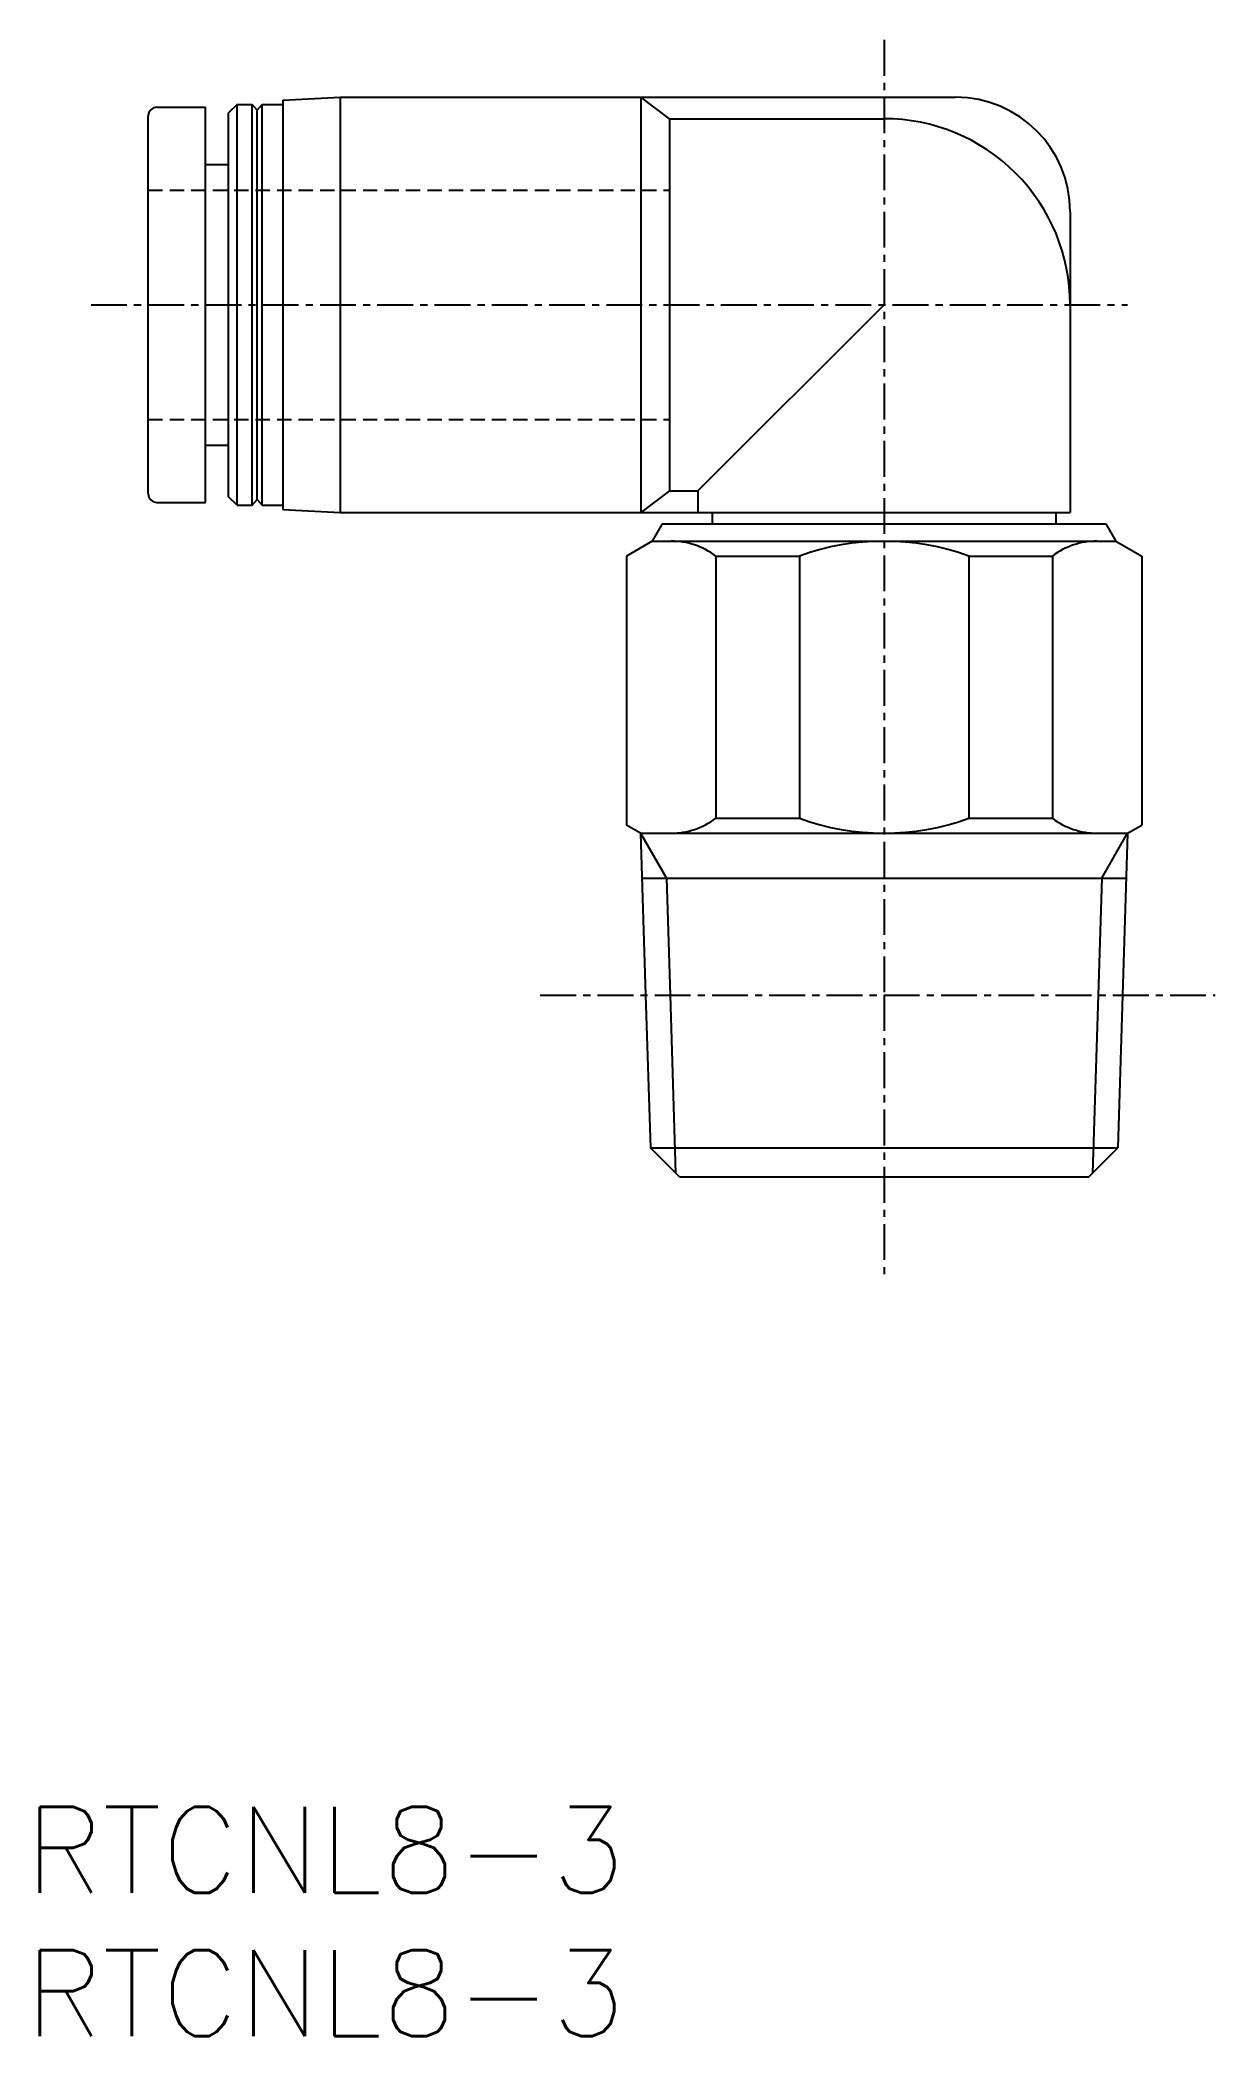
# Model space of a CAD drawing. Extents: x 0.5 to 41.6, y 0 to 69.7.
import ezdxf

# ---------------------------------------------------------------- set-up
doc = ezdxf.new("R2010")
doc.units = 0
doc.linetypes.add('CENTER', pattern=[2, 1.25, -0.25, 0.25, -0.25])
doc.linetypes.add('DASHED', pattern=[0.75, 0.5, -0.25])
doc.layers.get('0').update_dxf_attribs({"linetype": 'CONTINUOUS'})
doc.layers.add('CENTER', color=1, linetype='CENTER')
doc.styles.get("Standard").update_dxf_attribs({"font": 'txt.shx'})

# ---------------------------------------------------------------- blocks, each defined once
blk = doc.blocks.new('*U7')
at = {"color": 7, "linetype": 'CONTINUOUS'}
blk.add_text('RTCNL8-3', height=3, dxfattribs=at).set_placement((0, 0))
blk = doc.blocks.new('*U8')
at = {"color": 7, "linetype": 'CONTINUOUS'}
blk.add_text('RTCNL8-3', height=3, dxfattribs=at).set_placement((0, 5))

msp = doc.modelspace()

# ---------------------------------------------------------------- linework, layer by layer
at = {"color": 7, "linetype": 'CONTINUOUS'}
for p, q in [((9.00002, 67.595197), (11.00001, 67.700012)), ((11.00001, 67.700012), (11.00001, 53.200012)), ((11.00001, 67.700012), (32.5, 67.700012)), ((22.49999, 66.950002), (21.49999, 67.700002)), ((21.5, 67.700012), (21.5, 53.200012)), ((4.3, 53.85001), (4.3, 67.050013)), ((4.6, 67.350013), (6.3, 67.350013)), ((6.3, 53.55001), (6.3, 67.350013)), ((7.40001, 67.45001), (7.10001, 67.150016)), ((7.10002, 53.750015), (7.10002, 67.150009)), ((7.4, 67.450012), (7.925, 67.450012)), ((7.4, 53.450012), (7.4, 67.450012)), ((7.925, 53.450012), (7.925, 67.450012)), ((7.925, 67.450004), (8.1, 67.249998)), ((8.1, 67.250007), (8.275, 67.450002)), ((8.10002, 53.650009), (8.10002, 67.250015)), ((8.275, 67.450012), (9.00001, 67.450012)), ((8.275, 53.450012), (8.275, 67.450012)), ((9.00001, 67.595199), (9.00001, 53.304832)), ((22.5, 66.950012), (30, 66.950012)), ((22.5, 66.950012), (22.5, 53.950012)), ((6.3, 65.350013), (7.10002, 65.350013)), ((36.5, 63.700012), (36.5, 53.200012)), ((23.5, 53.950008), (30, 60.450002)), ((6.3, 55.55001), (7.10002, 55.55001)), ((7.40001, 53.450012), (7.10001, 53.750017)), ((22.49999, 53.950004), (21.49999, 53.200004)), ((22.5, 53.950012), (23.5, 53.950012)), ((23.5, 53.950012), (23.5, 53.200012)), ((4.6, 53.55001), (6.3, 53.55001)), ((7.4, 53.450012), (7.925, 53.450012)), ((7.925, 53.450014), (8.1, 53.650009)), ((8.1, 53.650011), (8.275, 53.450004)), ((8.275, 53.450012), (9.00001, 53.450012)), ((9, 53.304824), (11.00001, 53.200012)), ((11.00001, 53.200012), (36.5, 53.200012)), ((24, 53.200012), (24, 52.800018)), ((36, 53.200012), (36, 52.800018)), ((22.25, 52.800018), (21.90359, 52.200015)), ((22.25, 52.800018), (37.75, 52.800018)), ((37.75001, 52.800024), (38.09642, 52.200018)), ((21, 51.678329), (21, 42.285804)), ((21.90359, 52.200014), (21.00001, 51.678331)), ((21.90359, 52.20001), (38.09643, 52.200017)), ((24.1178, 51.678329), (27.04196, 51.678329)), ((24.1178, 51.678329), (24.1178, 42.521804)), ((27.04196, 51.678329), (27.04196, 42.521812)), ((32.95804, 51.678329), (32.95804, 42.52182)), ((32.95804, 51.678329), (35.8822, 51.678329)), ((35.8822, 51.678329), (35.8822, 42.52182)), ((38.09642, 52.200003), (39, 51.67832)), ((39, 51.678329), (39, 42.285804)), ((24.11782, 42.52181), (27.04196, 42.521812)), ((32.95806, 42.521818), (35.8822, 42.521821)), ((21.49501, 42.000016), (21.00002, 42.285798)), ((21.49242, 41.999998), (22.39741, 40.43252)), ((21.49245, 41.999998), (21.66902, 36.35)), ((21.49506, 42), (38.50756, 42)), ((37.60257, 40.432519), (38.50755, 41.999996)), ((38.50756, 42), (38.331, 36.350003)), ((38.504965, 42), (38.99999, 42.285801)), ((21.54141, 40.432525), (38.45859, 40.432525)), ((22.39742, 40.432521), (22.52499, 36.350003)), ((37.6026, 40.432523), (37.47502, 36.350006)), ((21.66902, 36.35), (21.83576, 31.01426)), ((22.52499, 36.350003), (22.71935, 30.130646)), ((37.47502, 36.350006), (37.28067, 30.130645)), ((38.331, 36.350003), (38.16426, 31.014259)), ((22.85002, 30), (21.83575, 31.014265)), ((21.83575, 31.014259), (38.16425, 31.014259)), ((37.150001, 30), (38.16426, 31.014254)), ((22.85002, 30), (37.150001, 30))]:
    msp.add_line(p, q, dxfattribs=at)
at = {"color": 3, "linetype": 'DASHED'}
for p, q in [((4.3, 64.450012), (22.5, 64.450012)), ((22.5, 64.450012), (22.5, 56.450012)), ((4.3, 56.450012), (22.5, 56.450012))]:
    msp.add_line(p, q, dxfattribs=at)
at = {"color": 7, "linetype": 'CONTINUOUS'}
for centre, radius, start, end in [((32.5, 63.700012), 4, 0, 90), ((4.6, 67.050013), 0.3, 90, 180), ((30, 60.450012), 6.5, 0, 90.000003), ((4.6, 53.85001), 0.3, 180, 270), ((22.5589, 49.61), 2.590013, 52.994643, 90), ((30, 43.552894), 8.64712, 69.996114, 110.00388), ((37.4411, 49.61), 2.590013, 90, 127.00536), ((22.5589, 44.590141), 2.590013, 270.00005, 307.0054), ((30, 50.647247), 8.64712, 249.99617, 290.00394), ((37.4411, 44.590148), 2.590013, 232.9947, 270.00005)]:
    msp.add_arc(centre, radius, start, end, dxfattribs=at)
at = {"layer": 'CENTER', "color": 1, "linetype": 'CENTER'}
for p, q in [((30, 69.700012), (30, 36.010025)), ((2.3, 60.450012), (38.5, 60.450012)), ((17.99207, 36.349998), (41.56189, 36.349998)), ((30, 36.349998), (30, 26.515777))]:
    msp.add_line(p, q, dxfattribs=at)

# ---------------------------------------------------------------- block references
at = {"color": 7, "linetype": 'CONTINUOUS'}
for name in ['*U8', '*U7']:
    msp.add_blockref(name, (0, 0), dxfattribs=at)

doc.saveas('drawing.dxf')
